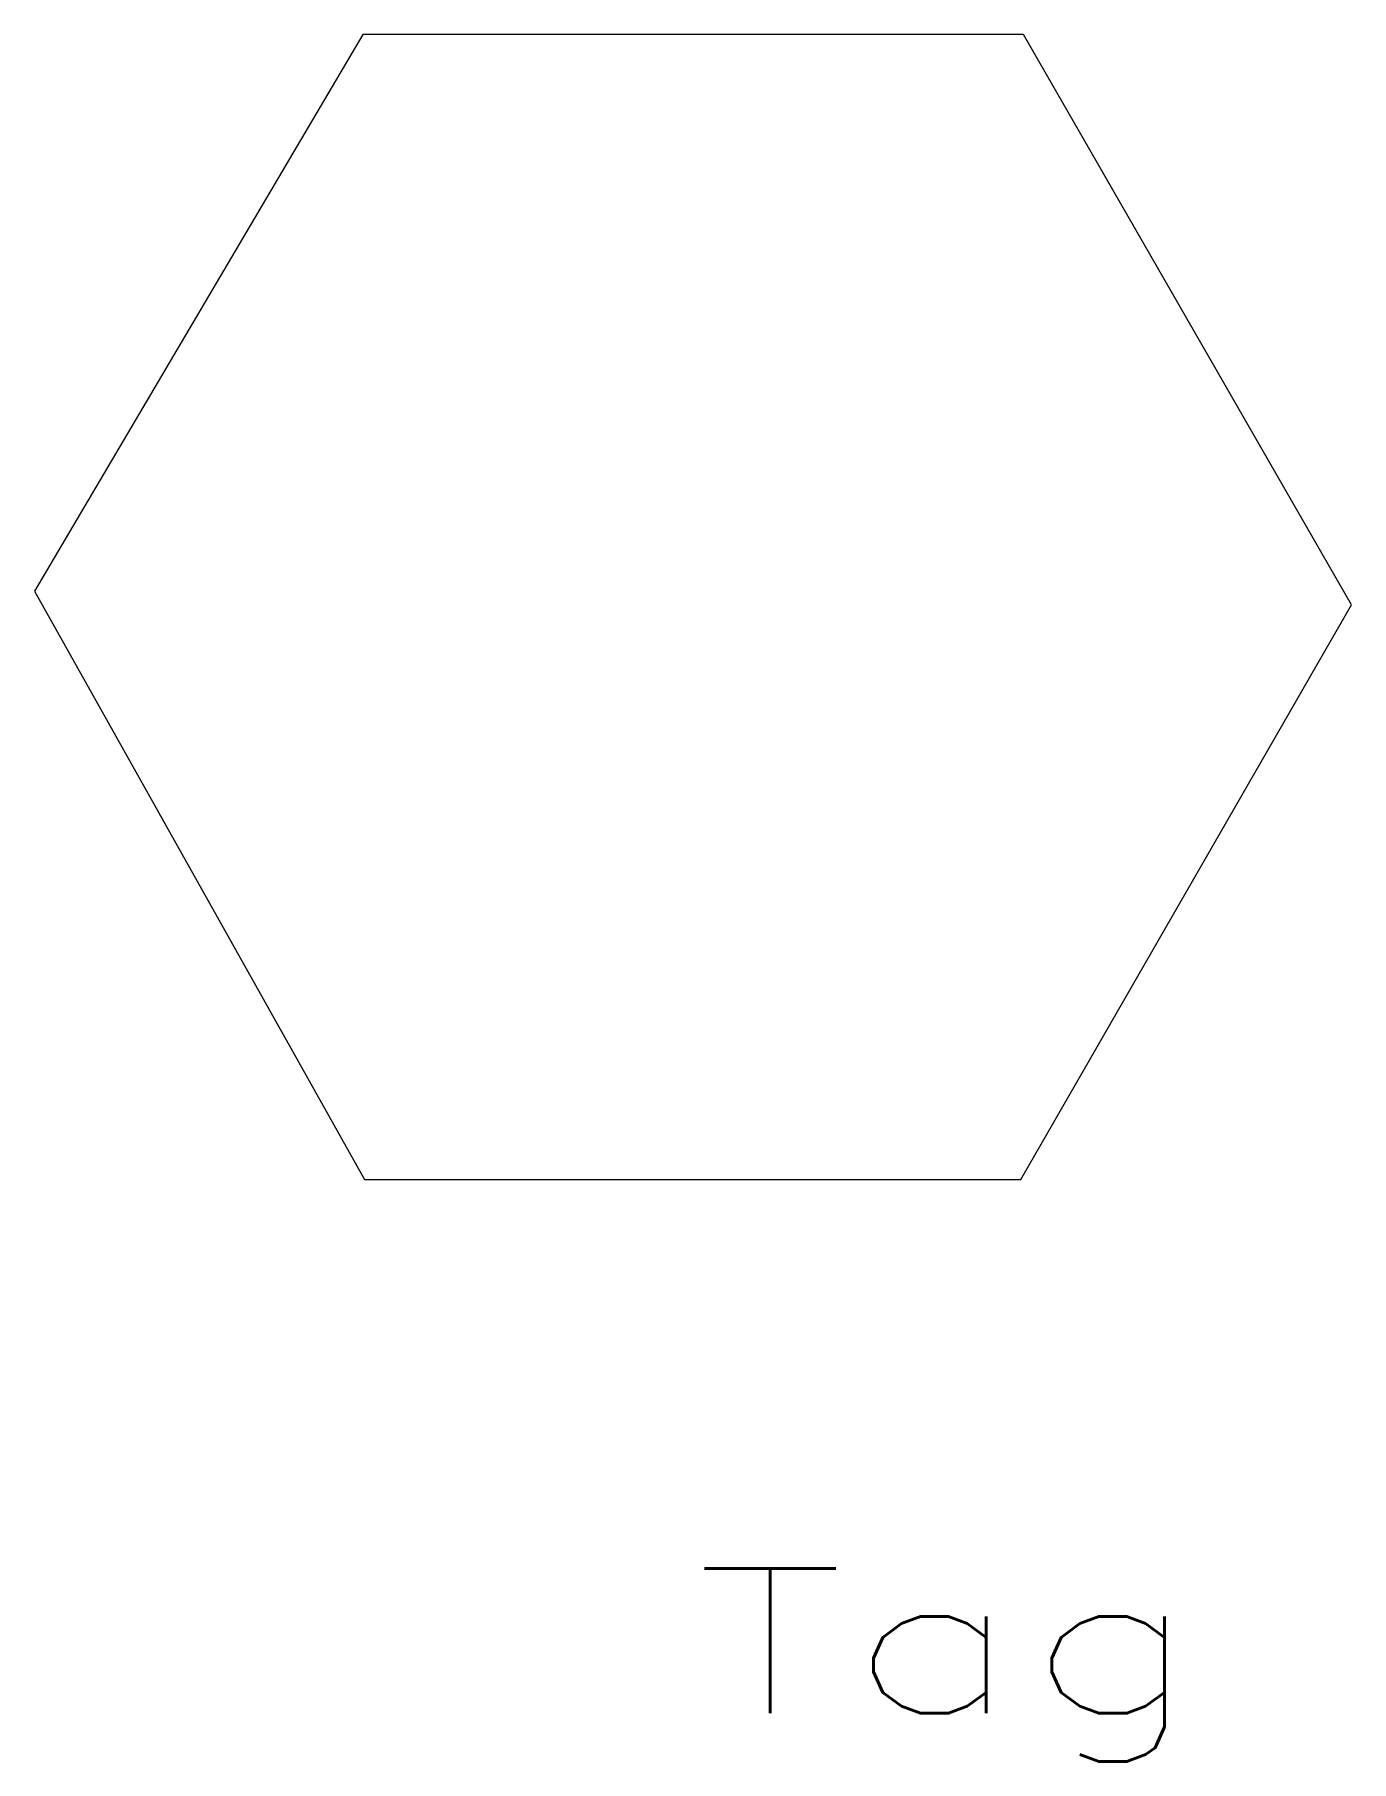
# Model space of a CAD drawing. Header units: inches. Extents: x -5.8 to 5.7, y -9.9 to 5.2.
import ezdxf
from ezdxf.enums import TextEntityAlignment as Align

# ---------------------------------------------------------------- set-up
doc = ezdxf.new("R2010")
doc.units = ezdxf.units.IN
doc.header["$MEASUREMENT"] = 0
doc.layers.get('0').update_dxf_attribs({"lineweight": 0})
doc.styles.add('STANDARD1', font='TXT.SHX')

msp = doc.modelspace()

# ---------------------------------------------------------------- linework, layer by layer
at = {"color": 7, "linetype": 'Continuous', "lineweight": 0}
for p, q in [((-2.939, 5.198), (-5.817, 0.318)), ((2.858, 5.198), (-2.939, 5.198)), ((5.733, 0.198), (2.858, 5.198)), ((-5.817, 0.318), (-2.922, -4.844)), ((2.834, -4.844), (5.733, 0.198)), ((-2.922, -4.844), (2.834, -4.844))]:
    msp.add_line(p, q, dxfattribs=at)

# ---------------------------------------------------------------- texts
at = {"color": 7, "linetype": 'Continuous', "style": 'STANDARD1', "width": 1.361111}
msp.add_text('Tag', height=1.27, dxfattribs=at).set_placement((-0.023, -9.523), (4.422, -9.523), align=Align.FIT)

doc.saveas('drawing.dxf')
